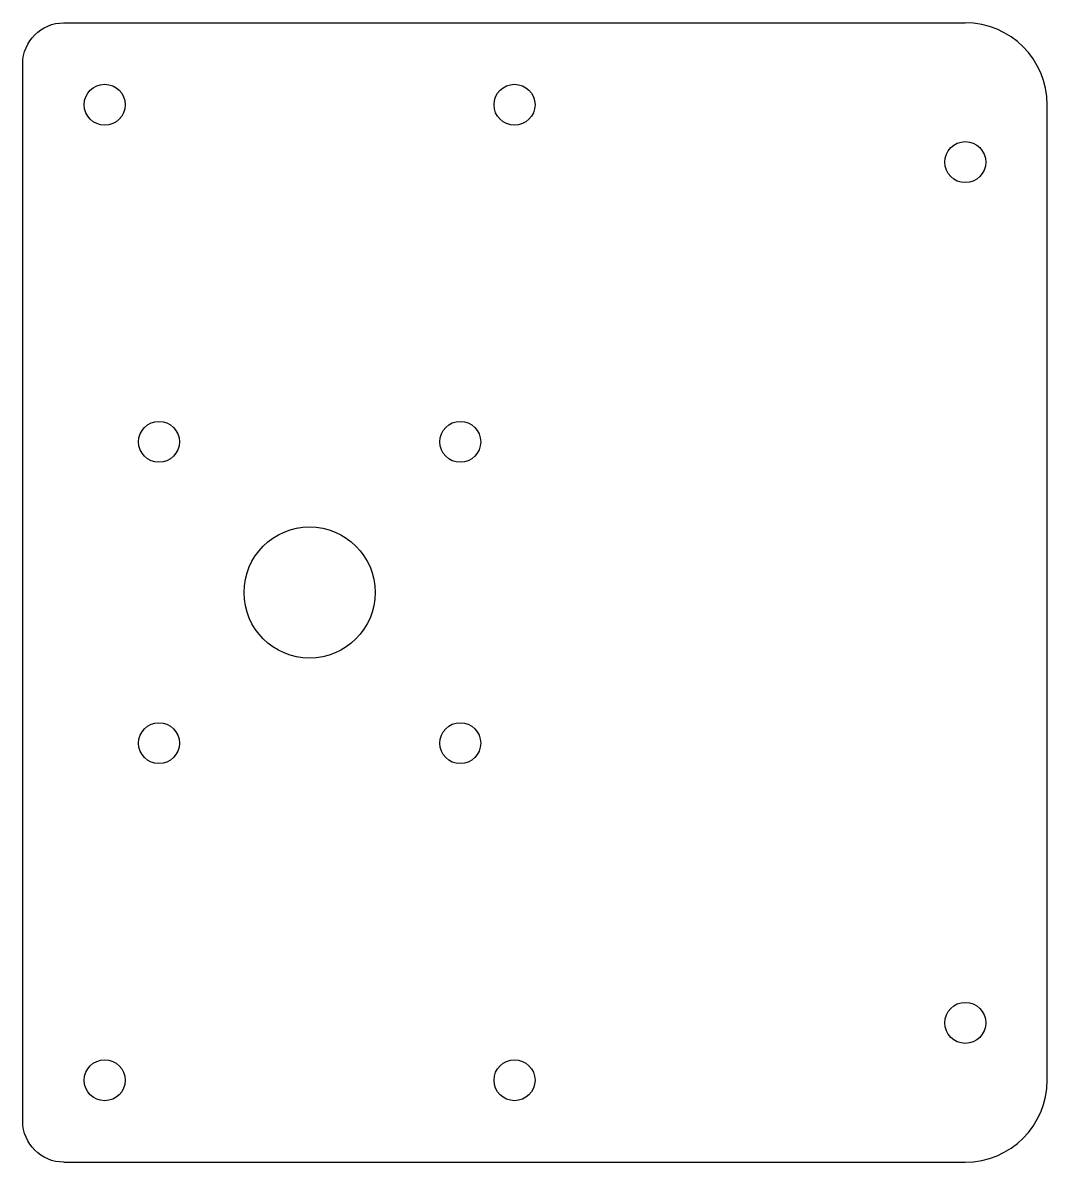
# Model space of a CAD drawing. Extents: x -55 to 70, y -69 to 69.
import ezdxf

# ---------------------------------------------------------------- set-up
doc = ezdxf.new("R2010")
doc.units = 0
doc.layers.add('VISIBLE', color=7, linetype='CONTINUOUS')

msp = doc.modelspace()

# ---------------------------------------------------------------- linework, layer by layer
at = {"layer": 'VISIBLE'}
for p, q in [((-50, 69.5), (60, 69.5)), ((-55, -64.5), (-55, 64.5)), ((70, -59.5), (70, 59.5)), ((-50, -69.5), (60, -69.5))]:
    msp.add_line(p, q, dxfattribs=at)
for centre, radius in [((-45, 59.5), 2.5), ((5, 59.5), 2.5), ((60, 52.5), 2.5), ((-38.38, 18.38), 2.5), ((-1.62, 18.38), 2.5), ((-20, 0), 8), ((-38.38, -18.38), 2.5), ((-1.62, -18.38), 2.5), ((60, -52.5), 2.5), ((-45, -59.5), 2.5), ((5, -59.5), 2.5)]:
    msp.add_circle(centre, radius, dxfattribs=at)
at = {"layer": 'VISIBLE', "extrusion": (0, 0, -1)}
for centre, start, end in [((50, 64.5), 0, 90), ((50, -64.5), 270, 0)]:
    msp.add_arc(centre, 5, start, end, dxfattribs=at)
at = {"layer": 'VISIBLE'}
for centre, start, end in [((60, 59.5), 0, 90), ((60, -59.5), 270, 0)]:
    msp.add_arc(centre, 10, start, end, dxfattribs=at)

doc.saveas('drawing.dxf')
